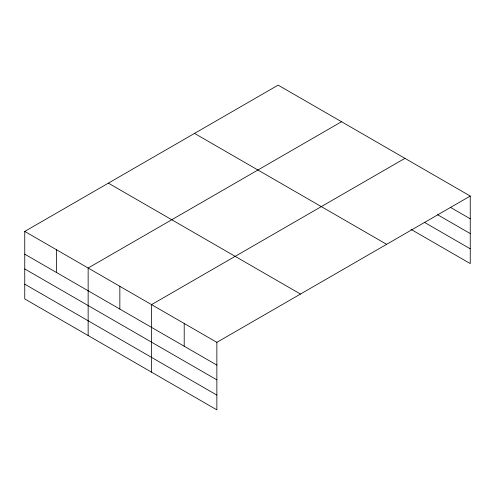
<?xml version="1.0" encoding="UTF-8"?>
<svg xmlns="http://www.w3.org/2000/svg" width="495" height="495" viewBox="0 0 495 495"><rect width="100%" height="100%" fill="white"/><g stroke="black" fill="none" stroke-linecap="round" stroke-linejoin="round"><path stroke-width="0.74" d="M24.75 231.419L216.866 342.336L216.866 409.872L24.75 298.949L24.75 231.419L278.134 85.128L470.25 196.051L470.25 263.581L410.93 229.333M341.531 121.733L88.147 268.024L88.147 335.554M404.929 158.338L151.544 304.623L151.544 372.16M216.866 342.336L470.25 196.051M450.252 207.256L470.25 218.802M437.592 214.725L470.25 233.578M424.258 222.255L470.25 248.806M194.516 133.403L386.632 244.326M108.368 183.144L300.484 294.061M24.75 254.176L216.866 365.093M24.75 268.952L216.866 379.869M24.75 284.173L216.866 395.097M184.208 323.482L184.208 346.24M119.846 286.327L119.846 309.078M56.449 249.721L56.449 272.479"/></g></svg>
